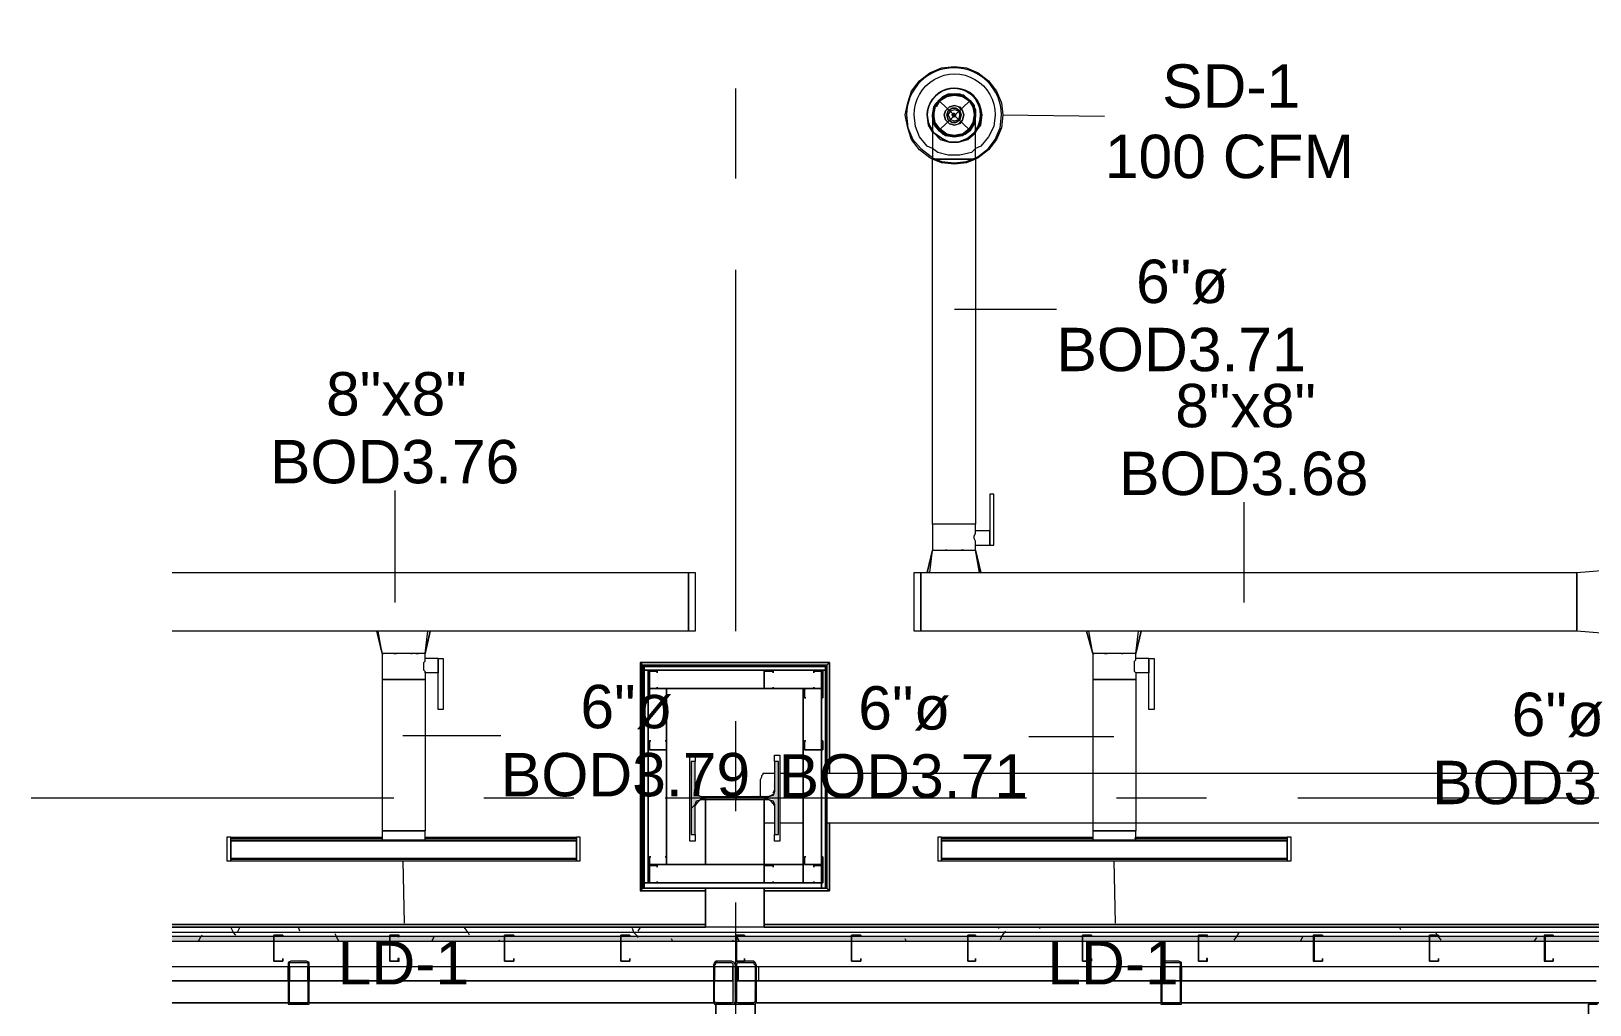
# Model space of a CAD drawing. Header units: metres. Extents: x 98 to 337, y -7 to 53.
# Drawn here: x 105.46 to 110.94, y 11.33 to 14.75 of the extents above; entities that cross this region are included whole.
import ezdxf

# ---------------------------------------------------------------- set-up
doc = ezdxf.new("R2010")
doc.units = ezdxf.units.M
doc.layers.add('HVAC - Ductos', color=5, linetype='Continuous', lineweight=0)
doc.layers.add('PDF_Text', color=7, linetype='Continuous', lineweight=0)
doc.layers.add('PDF_Geometry', color=7, linetype='Continuous', lineweight=0, true_color=0xaaaaaa)
doc.layers.add('PDF_Solid Fills', color=7, linetype='Continuous', lineweight=0, true_color=0xffffff)
doc.styles.add('PDF Helvetica', font='')
doc.styles.get('PDF Helvetica').set_extended_font_data('Helvetica')

msp = doc.modelspace()

# ---------------------------------------------------------------- hatches: boundary and pattern name
at = {"layer": 'PDF_Solid Fills', "lineweight": 0, "transparency": 33554559}
for points in [[(107.7934, 12.0775), (107.7934, 12.1829), (107.7797, 12.1829), (107.7797, 11.9263), (107.7934, 11.9263), (107.7934, 12.0362), (107.798, 12.05), (108.0683, 12.05), (108.0729, 12.0454), (108.0729, 11.9263), (108.0866, 11.9263), (108.0866, 12.1829), (108.0729, 12.1829), (108.0683, 12.0683), (108.05, 12.0637), (107.8164, 12.0591), (107.8164, 12.0637), (107.798, 12.0637), (107.798, 12.0775)], [(107.9354, 11.4772), (107.9308, 11.4818), (107.8622, 11.4818), (107.8576, 11.4727), (107.8576, 11.3398), (107.8622, 11.3444), (107.8667, 11.4772), (107.9263, 11.4772), (107.9263, 11.3352), (107.8667, 11.3398), (107.8622, 11.3398), (107.8622, 11.3306), (107.9308, 11.3352)], [(107.9354, 11.3398), (107.94, 11.4772), (107.9996, 11.4772), (108.0042, 11.4727), (107.9996, 11.3398), (107.94, 11.3352), (108.0042, 11.3306), (108.0042, 11.3352), (108.0087, 11.4767), (108.0087, 11.4772), (108.0042, 11.4818), (107.9354, 11.4818)]]:
    msp.add_hatch(color=256, dxfattribs=at).paths.add_polyline_path(points)
h = msp.add_hatch(color=256, dxfattribs=at)
h.paths.add_polyline_path([(107.9354, 11.5506), (107.9354, 11.5689), (105.9562, 11.5689), (105.9562, 11.5506)])
h.paths.add_polyline_path([(154.6138, 11.5689), (154.6138, 11.5506), (155.4202, 11.5506), (155.4202, 11.5689)])
h.paths.add_polyline_path([(155.4248, 11.5689), (155.4248, 11.5506), (157.4499, 11.5506), (157.4499, 11.5689)])
h.paths.add_polyline_path([(157.4544, 11.5689), (157.4544, 11.5506), (158.9939, 11.5506), (158.9939, 11.5689)])
h.paths.add_polyline_path([(152.5841, 11.5689), (152.5841, 11.5506), (154.6092, 11.5506), (154.6092, 11.5689)])
h.paths.add_polyline_path([(150.5544, 11.5689), (150.5544, 11.5506), (152.5795, 11.5506), (152.5795, 11.5689)])
h.paths.add_polyline_path([(149.7434, 11.5689), (149.7434, 11.5506), (150.5498, 11.5506), (150.5498, 11.5689)])
h.paths.add_polyline_path([(147.7137, 11.5689), (147.7137, 11.5506), (149.7388, 11.5506), (149.7388, 11.5689)])
h.paths.add_polyline_path([(144.8731, 11.5689), (144.8731, 11.5506), (147.7092, 11.5506), (147.7092, 11.5689)])
h.paths.add_polyline_path([(142.8434, 11.5689), (142.8434, 11.5506), (144.8685, 11.5506), (144.8685, 11.5689)])
h.paths.add_polyline_path([(140.0027, 11.5689), (140.0027, 11.5506), (142.8388, 11.5506), (142.8388, 11.5689)])
h.paths.add_polyline_path([(137.973, 11.5689), (137.973, 11.5506), (139.9981, 11.5506), (139.9981, 11.5689)])
h.paths.add_polyline_path([(137.1621, 11.5689), (137.1621, 11.5506), (137.9685, 11.5506), (137.9685, 11.5689)])
h.paths.add_polyline_path([(135.1324, 11.5689), (135.1324, 11.5506), (137.1575, 11.5506), (137.1575, 11.5689)])
h.paths.add_polyline_path([(133.1027, 11.5689), (133.1027, 11.5506), (135.1278, 11.5506), (135.1278, 11.5689)])
h.paths.add_polyline_path([(132.2917, 11.5689), (132.2917, 11.5506), (133.0981, 11.5506), (133.0981, 11.5689)])
h.paths.add_polyline_path([(130.2621, 11.5689), (130.2621, 11.5506), (132.2872, 11.5506), (132.2872, 11.5689)])
h.paths.add_polyline_path([(128.2324, 11.5689), (128.2324, 11.5506), (130.2575, 11.5506), (130.2575, 11.5689)])
h.paths.add_polyline_path([(127.4214, 11.5689), (127.4214, 11.5506), (128.2278, 11.5506), (128.2278, 11.5689)])
h.paths.add_polyline_path([(125.3917, 11.5689), (125.3917, 11.5506), (127.4168, 11.5506), (127.4168, 11.5689)])
h.paths.add_polyline_path([(122.5511, 11.5689), (122.5511, 11.5506), (125.3871, 11.5506), (125.3871, 11.5689)])
h.paths.add_polyline_path([(120.5214, 11.5689), (120.5214, 11.5506), (122.5465, 11.5506), (122.5465, 11.5689)])
h.paths.add_polyline_path([(117.6807, 11.5689), (117.6807, 11.5506), (120.5168, 11.5506), (120.5168, 11.5689)])
h.paths.add_polyline_path([(115.651, 11.5689), (115.651, 11.5506), (117.6761, 11.5506), (117.6761, 11.5689)])
h.paths.add_polyline_path([(114.8401, 11.5689), (114.8401, 11.5506), (115.6464, 11.5506), (115.6464, 11.5689)])
h.paths.add_polyline_path([(112.8104, 11.5689), (112.8104, 11.5506), (114.8355, 11.5506), (114.8355, 11.5689)])
h.paths.add_polyline_path([(110.7807, 11.5689), (110.7807, 11.5506), (112.8058, 11.5506), (112.8058, 11.5689)])
h.paths.add_polyline_path([(109.9698, 11.5689), (109.9698, 11.5506), (110.7761, 11.5506), (110.7761, 11.5689)])
h.paths.add_polyline_path([(107.94, 11.5689), (107.94, 11.5506), (109.9652, 11.5506), (109.9652, 11.5689)])
h = msp.add_hatch(color=256, dxfattribs=at)
h.paths.add_polyline_path([(106.4327, 11.4818), (106.4372, 11.4772), (106.4372, 11.4818)])
h.paths.add_polyline_path([(106.3685, 11.4727), (106.3639, 11.4727), (106.3639, 11.3306), (106.4372, 11.3306), (106.4372, 11.4727), (106.4327, 11.4727), (106.4327, 11.3352), (106.3685, 11.3352)])
h.paths.add_polyline_path([(106.3685, 11.4772), (106.3685, 11.4818), (106.3639, 11.4818)])
h.paths.add_polyline_path([(106.4281, 11.4772), (106.4281, 11.4818), (106.3731, 11.4818)])
h = msp.add_hatch(color=256, dxfattribs=at)
h.paths.add_polyline_path([(109.4978, 11.4818), (109.5024, 11.4772), (109.5024, 11.4818)])
h.paths.add_polyline_path([(109.4337, 11.4727), (109.4291, 11.4727), (109.4291, 11.3306), (109.5024, 11.3306), (109.5024, 11.4727), (109.4978, 11.4727), (109.4978, 11.3352), (109.4337, 11.3352)])
h.paths.add_polyline_path([(109.4337, 11.4772), (109.4337, 11.4818), (109.4291, 11.4818)])
h.paths.add_polyline_path([(109.4932, 11.4772), (109.4932, 11.4818), (109.4382, 11.4818)])

# ---------------------------------------------------------------- linework, layer by layer
at = {"layer": 'HVAC - Ductos', "lineweight": 0}
for points in [[(108.6273, 13.0167), (108.6273, 14.2996), (108.6181, 14.3042), (108.5815, 14.3316), (108.554, 14.3683), (108.5403, 14.4095), (108.5311, 14.4553), (108.5403, 14.4966), (108.554, 14.5378), (108.5815, 14.5745), (108.6181, 14.602), (108.6593, 14.6203), (108.7052, 14.6249), (108.7464, 14.6203), (108.7877, 14.602), (108.8243, 14.5745), (108.8518, 14.5378), (108.8702, 14.4966), (108.8747, 14.4553), (108.8702, 14.4095), (108.8518, 14.3683), (108.8243, 14.3316), (108.7877, 14.3042), (108.7785, 14.2996), (108.7785, 13.0167), (108.7693, 13.0167), (108.7555, 13.0167), (108.7418, 13.0167), (108.7235, 13.0167), (108.7052, 13.0167), (108.6823, 13.0167), (108.6639, 13.0167), (108.6502, 13.0167), (108.6365, 13.0167), (108.6319, 13.0167)], [(108.6777, 12.9251), (108.6731, 12.9251)], [(108.7373, 12.9251), (108.7327, 12.9251), (108.7281, 12.9251), (108.7327, 12.9251)], [(110.8907, 12.8472), (111.1793, 12.8701), (111.1793, 12.6181), (110.8907, 12.6411)], [(107.7934, 12.8472), (107.7934, 12.6411), (107.7705, 12.6411), (107.7705, 12.8472)], [(108.5631, 12.6411), (108.5631, 12.8472), (108.5861, 12.8472), (108.5861, 12.6411)], [(110.8907, 12.6411), (108.5861, 12.6411), (108.5861, 12.8472), (110.8907, 12.8472)], [(106.735, 12.5631), (106.7396, 12.5631), (106.7442, 12.5631), (106.7396, 12.5631)], [(106.7946, 12.5631), (106.7992, 12.5631)], [(106.8129, 12.5631), (106.8221, 12.5631)], [(106.9091, 12.3662), (106.8909, 12.3662), (106.8909, 12.5448), (106.9091, 12.5448)], [(109.2321, 12.5631), (109.2367, 12.5631), (109.2413, 12.5631), (109.2367, 12.5631)], [(109.2916, 12.5631), (109.2962, 12.5631)], [(109.4062, 12.3662), (109.3878, 12.3662), (109.3878, 12.5448), (109.4062, 12.5448)], [(106.1486, 11.8346), (106.1624, 11.8346), (106.1624, 11.9171), (106.1486, 11.9171)], [(107.3764, 11.8438), (107.3764, 11.9034), (106.1624, 11.9034), (106.1624, 11.908), (107.3764, 11.908), (107.3764, 11.9034), (106.1624, 11.9034), (106.1624, 11.8438)], [(107.3902, 11.8346), (107.3902, 11.9171), (107.3764, 11.9171), (107.3764, 11.8346)], [(108.6456, 11.8346), (108.6593, 11.8346), (108.6593, 11.9171), (108.6456, 11.9171)], [(109.8735, 11.8438), (109.8735, 11.9034), (108.6593, 11.9034), (108.6593, 11.908), (109.8735, 11.908), (109.8735, 11.9034), (108.6593, 11.9034), (108.6593, 11.8438)], [(109.8873, 11.8346), (109.8873, 11.9171), (109.8735, 11.9171), (109.8735, 11.8346)]]:
    msp.add_lwpolyline(points, close=True, dxfattribs=at)
for points in [[(108.6181, 12.8472), (108.6273, 12.9251), (108.6319, 12.9251), (108.6365, 12.9251), (108.6502, 12.9251), (108.6639, 12.9251), (108.6823, 12.9251), (108.7052, 12.9251), (108.7235, 12.9251), (108.7418, 12.9251), (108.7555, 12.9251), (108.7693, 12.9251), (108.7739, 12.9251), (108.7785, 12.9251), (108.7785, 12.9434), (108.8289, 12.9434), (108.8426, 12.9434), (108.8426, 13.1221), (108.8289, 13.1221), (108.8289, 12.9434), (108.8289, 12.948), (108.8289, 12.9526), (108.8289, 12.9571), (108.8289, 12.9617), (108.8289, 12.9709), (108.8289, 12.9755), (108.8289, 12.9846), (108.8289, 12.9892), (108.8289, 12.9938), (108.7785, 12.9938), (108.7785, 13.0167), (108.7693, 13.0167), (108.7555, 13.0167), (108.7418, 13.0167), (108.7235, 13.0167), (108.7052, 13.0167), (108.6823, 13.0167), (108.6639, 13.0167), (108.6502, 13.0167), (108.6365, 13.0167), (108.6319, 13.0167), (108.6273, 13.0167), (108.6273, 12.9251)], [(108.7785, 12.9434), (108.7785, 12.948), (108.7785, 12.9526), (108.7785, 12.9571), (108.7739, 12.9663), (108.7739, 12.9755), (108.7785, 12.9846), (108.7785, 12.9892), (108.7785, 12.9938)], [(108.6089, 12.8472), (108.6273, 12.9251), (108.6089, 12.8472)], [(108.6502, 12.9251), (108.6548, 12.9251)], [(108.7006, 12.9251), (108.7052, 12.9251)], [(108.751, 12.9251), (108.7601, 12.9251)], [(108.7693, 12.9251), (108.7739, 12.9251)], [(108.7785, 12.8472), (108.7877, 12.8472), (108.7922, 12.8472), (108.7968, 12.8472), (108.7785, 12.9251), (108.7968, 12.8472)], [(108.7922, 12.8472), (108.7785, 12.9251)], [(105.9562, 12.8472), (107.7705, 12.8472), (107.7705, 12.6411), (105.9562, 12.6411)], [(108.6135, 12.8472), (108.6089, 12.8472), (108.6135, 12.8472), (108.6181, 12.8472), (108.6273, 12.8472)], [(108.6319, 12.8472), (108.6502, 12.8472), (108.6548, 12.8472), (108.6593, 12.8472), (108.6685, 12.8472), (108.6823, 12.8472), (108.6869, 12.8472), (108.6915, 12.8472), (108.7144, 12.8472), (108.7189, 12.8472), (108.7235, 12.8472), (108.7373, 12.8472), (108.751, 12.8472), (108.7601, 12.8472), (108.7739, 12.8472)], [(106.6938, 12.6411), (106.6846, 12.6411), (106.68, 12.6411), (106.6755, 12.6411)], [(106.6755, 12.6411), (106.6938, 12.5631), (106.6755, 12.6411)], [(106.6938, 12.5631), (106.6984, 12.5631), (106.6938, 12.5631), (106.68, 12.6411)], [(106.8633, 12.6411), (106.845, 12.5631), (106.8404, 12.5631), (106.8358, 12.5631), (106.8221, 12.5631), (106.8084, 12.5631), (106.7901, 12.5631), (106.7671, 12.5631), (106.7488, 12.5631), (106.7304, 12.5631), (106.7167, 12.5631), (106.703, 12.5631), (106.6984, 12.5631), (106.6938, 12.5631), (106.6938, 12.4715), (106.703, 12.4715), (106.7167, 12.4715), (106.7304, 12.4715), (106.7488, 12.4715), (106.7671, 12.4715), (106.7901, 12.4715), (106.8084, 12.4715), (106.8221, 12.4715), (106.8358, 12.4715), (106.8404, 12.4715), (106.845, 12.4715), (106.845, 11.94), (106.8404, 11.94), (106.8312, 11.94), (106.8221, 11.94), (106.8038, 11.94), (106.7901, 11.94), (106.7671, 11.94), (106.7488, 11.94), (106.7304, 11.94), (106.7167, 11.94), (106.703, 11.94), (106.6984, 11.94), (106.6938, 11.94), (106.6938, 11.908), (106.6984, 11.908), (106.703, 11.908), (106.7167, 11.908), (106.7304, 11.908), (106.7488, 11.908), (106.7671, 11.908), (106.7901, 11.908), (106.8038, 11.908), (106.8221, 11.908), (106.8312, 11.908), (106.8404, 11.908), (106.845, 11.908), (106.845, 11.94), (106.8404, 11.94)], [(106.7167, 12.6411), (106.6984, 12.6411)], [(106.8404, 12.6411), (106.8221, 12.6411), (106.8175, 12.6411), (106.8129, 12.6411), (106.8038, 12.6411), (106.7901, 12.6411), (106.7855, 12.6411), (106.7809, 12.6411), (106.758, 12.6411), (106.7534, 12.6411), (106.7488, 12.6411), (106.735, 12.6411), (106.7259, 12.6411), (106.7213, 12.6411)], [(106.8909, 12.5448), (106.845, 12.5448), (106.845, 12.5631), (106.8542, 12.6411)], [(106.845, 12.5631), (106.8633, 12.6411), (106.8588, 12.6411), (106.8542, 12.6411), (106.845, 12.6411)], [(109.1909, 12.5631), (109.1955, 12.5631), (109.1909, 12.5631), (109.1771, 12.6411), (109.1725, 12.6411), (109.1679, 12.6411), (109.1725, 12.6411)], [(109.1679, 12.6411), (109.1909, 12.5631), (109.1679, 12.6411)], [(109.1909, 12.6411), (109.1817, 12.6411)], [(109.3558, 12.6411), (109.3604, 12.6411), (109.342, 12.5631), (109.3375, 12.5631), (109.3329, 12.5631), (109.3191, 12.5631), (109.3053, 12.5631), (109.2871, 12.5631), (109.2642, 12.5631), (109.2458, 12.5631), (109.2275, 12.5631), (109.2091, 12.5631), (109.2, 12.5631), (109.1955, 12.5631), (109.1909, 12.5631), (109.1909, 12.4715), (109.2, 12.4715), (109.2091, 12.4715), (109.2275, 12.4715), (109.2458, 12.4715), (109.2642, 12.4715), (109.2871, 12.4715), (109.3053, 12.4715), (109.3191, 12.4715), (109.3329, 12.4715), (109.3375, 12.4715), (109.342, 12.4715), (109.342, 11.94), (109.3375, 11.94), (109.3283, 11.94), (109.3191, 11.94), (109.3008, 11.94), (109.2825, 11.94), (109.2642, 11.94), (109.2458, 11.94), (109.2275, 11.94), (109.2137, 11.94), (109.2, 11.94), (109.1955, 11.94), (109.1909, 11.94), (109.1909, 11.908), (109.1955, 11.908), (109.2, 11.908), (109.2137, 11.908), (109.2275, 11.908), (109.2458, 11.908), (109.2642, 11.908), (109.2825, 11.908), (109.3008, 11.908), (109.3191, 11.908), (109.3283, 11.908), (109.3375, 11.908), (109.342, 11.908), (109.342, 11.94), (109.3375, 11.94)], [(109.2137, 12.6411), (109.2091, 12.6411), (109.1955, 12.6411)], [(109.2779, 12.6411), (109.255, 12.6411), (109.2504, 12.6411), (109.2458, 12.6411), (109.2321, 12.6411), (109.2229, 12.6411), (109.2183, 12.6411)], [(109.3375, 12.6411), (109.3191, 12.6411), (109.3145, 12.6411), (109.3099, 12.6411), (109.3008, 12.6411), (109.2871, 12.6411), (109.2825, 12.6411)], [(109.3878, 12.5448), (109.342, 12.5448), (109.342, 12.5631), (109.3512, 12.6411)], [(109.342, 12.5631), (109.3604, 12.6411), (109.3558, 12.6411), (109.3512, 12.6411), (109.342, 12.6411)], [(106.8909, 12.5402), (106.8909, 12.5356), (106.8909, 12.531), (106.8909, 12.5264), (106.8909, 12.5173), (106.8909, 12.5127), (106.8909, 12.5036), (106.8909, 12.499), (106.8909, 12.4944), (106.845, 12.4944), (106.845, 12.4715), (106.8404, 12.4715), (106.8358, 12.4715), (106.8221, 12.4715), (106.8084, 12.4715), (106.7901, 12.4715), (106.7671, 12.4715), (106.7488, 12.4715), (106.7304, 12.4715), (106.7167, 12.4715), (106.703, 12.4715), (106.6938, 12.4715), (106.6938, 11.94), (106.703, 11.94), (106.7167, 11.94), (106.7304, 11.94), (106.7488, 11.94), (106.7671, 11.94), (106.7901, 11.94), (106.8084, 11.94), (106.8221, 11.94), (106.8358, 11.94), (106.8404, 11.94), (106.845, 11.94)], [(106.845, 12.4944), (106.845, 12.499), (106.8404, 12.5036), (106.8404, 12.5127), (106.8404, 12.5219), (106.8404, 12.531), (106.845, 12.5356), (106.845, 12.5402), (106.845, 12.5448)], [(109.3878, 12.5402), (109.3878, 12.5356), (109.3878, 12.531), (109.3878, 12.5264), (109.3878, 12.5173), (109.3878, 12.5127), (109.3878, 12.5036), (109.3878, 12.499), (109.3878, 12.4944), (109.342, 12.4944), (109.342, 12.4715), (109.3375, 12.4715), (109.3329, 12.4715), (109.3191, 12.4715), (109.3053, 12.4715), (109.2871, 12.4715), (109.2642, 12.4715), (109.2458, 12.4715), (109.2275, 12.4715), (109.2091, 12.4715), (109.2, 12.4715), (109.1909, 12.4715), (109.1909, 11.94), (109.2, 11.94), (109.2091, 11.94), (109.2275, 11.94), (109.2458, 11.94), (109.2642, 11.94), (109.2871, 11.94), (109.3053, 11.94), (109.3191, 11.94), (109.3329, 11.94), (109.3375, 11.94), (109.342, 11.94)], [(109.342, 12.4944), (109.3375, 12.499), (109.3375, 12.5036), (109.3375, 12.5127), (109.3375, 12.5219), (109.3375, 12.531), (109.3375, 12.5356), (109.342, 12.5402), (109.342, 12.5448)], [(106.7671, 12.2745), (107.1107, 12.2745)], [(106.1624, 11.885), (106.1624, 11.8942), (106.1624, 11.9125), (106.1624, 11.9171), (106.6938, 11.9171)], [(106.6938, 11.9125), (106.1624, 11.9125)], [(106.1624, 11.8896), (106.1624, 11.8942), (106.1624, 11.8988)], [(106.845, 11.9171), (107.3764, 11.9171), (107.3764, 11.9125), (107.3764, 11.8942), (107.3764, 11.885)], [(107.3764, 11.9125), (106.845, 11.9125)], [(107.3764, 11.8988), (107.3764, 11.8942), (107.3764, 11.8896)], [(108.6593, 11.885), (108.6593, 11.8942), (108.6593, 11.9125), (108.6593, 11.9171), (109.1909, 11.9171)], [(109.1909, 11.9125), (108.6593, 11.9125)], [(108.6593, 11.8896), (108.6593, 11.8942), (108.6593, 11.8988)], [(109.8735, 11.9125), (109.3375, 11.9125)], [(109.342, 11.9171), (109.8735, 11.9171), (109.8735, 11.9125), (109.8735, 11.8942), (109.8735, 11.885)], [(109.8735, 11.8988), (109.8735, 11.8942), (109.8735, 11.8896)], [(107.3764, 11.8621), (107.3764, 11.8575), (107.3764, 11.853), (107.3764, 11.8346), (107.3764, 11.8392), (106.1624, 11.8392), (106.1624, 11.8346), (106.1624, 11.853), (106.1624, 11.8575), (106.1624, 11.8621)], [(106.1624, 11.8484), (106.1624, 11.853), (106.1624, 11.8575)], [(106.1624, 11.8346), (107.3764, 11.8346)], [(107.3764, 11.8575), (107.3764, 11.853), (107.3764, 11.8484)], [(109.8735, 11.8621), (109.8735, 11.8575), (109.8735, 11.853), (109.8735, 11.8346), (109.8735, 11.8392), (108.6593, 11.8392), (108.6593, 11.8346), (108.6593, 11.853), (108.6593, 11.8575), (108.6593, 11.8621)], [(108.6593, 11.8484), (108.6593, 11.853), (108.6593, 11.8575)], [(108.6593, 11.8346), (109.8735, 11.8346)], [(109.8735, 11.8575), (109.8735, 11.853), (109.8735, 11.8484)]]:
    msp.add_lwpolyline(points, dxfattribs=at)
at = {"layer": 'PDF_Geometry', "lineweight": 0}
for points in [[(145.6291, 35.5724), (158.9481, 35.5724), (158.9481, 25.4148), (157.3124, 25.4148), (157.3124, 25.401), (158.9481, 25.401), (158.9481, 23.912), (157.9447, 23.912), (157.9447, 23.8937), (158.9481, 23.8937), (158.9481, 11.6009), (105.9562, 11.6009)], [(158.9618, 23.8937), (158.9618, 11.6009), (158.9618, 11.5826), (105.9562, 11.5826)], [(107.9354, 14.547), (107.9354, 14.2308)], [(107.9354, 13.9101), (107.9354, 12.6411)], [(107.6102, 12.5219), (107.6102, 11.7384)], [(107.6102, 12.5219), (107.6102, 11.7384)], [(108.2562, 12.5219), (107.6102, 12.5219)], [(108.2562, 12.5219), (107.6102, 12.5219)], [(107.6148, 12.5173), (107.6148, 11.7384), (107.6148, 12.5173)], [(108.2516, 12.5173), (107.6148, 12.5173), (108.2516, 12.5173)], [(108.2516, 11.7384), (108.2516, 12.5173), (108.2516, 11.7384)], [(108.2562, 11.7384), (108.2562, 12.5219)], [(108.2562, 11.7384), (108.2562, 12.5219)], [(107.9354, 12.3249), (107.9354, 12.0087)], [(107.7934, 11.9262), (107.7934, 11.9034), (107.7751, 11.9034), (107.7751, 12.2057), (107.7934, 12.2057), (107.7934, 12.1829)], [(108.0729, 12.1829), (108.0729, 12.2057), (108.0913, 12.2057), (108.0913, 11.9034), (108.0729, 11.9034), (108.0729, 11.9262)], [(108.0729, 12.1416), (108.0409, 12.1416), (108.0363, 12.1416), (108.0317, 12.1416), (108.0317, 12.137), (108.0271, 12.1324), (108.0271, 12.1279), (108.0225, 12.1187), (108.0225, 12.0591)], [(108.1737, 12.1416), (108.0913, 12.1416)], [(111.9673, 12.1416), (108.2562, 12.1416)], [(105.9378, 12.0546), (105.4613, 12.0546)], [(106.735, 12.0546), (105.9378, 12.0546)], [(107.3673, 12.0546), (107.0512, 12.0546)], [(108.9572, 12.0546), (107.688, 12.0546)], [(107.7934, 12.0821), (107.798, 12.0729)], [(107.83, 12.05), (107.83, 11.8209), (107.83, 12.05), (107.8164, 12.05), (107.8072, 12.0454), (107.798, 12.0362), (107.7934, 12.027)], [(107.798, 12.0683), (107.8072, 12.0637), (107.8164, 12.0591), (108.05, 12.0591), (108.0591, 12.0637), (108.0683, 12.0683)], [(107.8118, 12.05), (107.8209, 12.0591)], [(107.9354, 12.05), (107.9446, 12.0591)], [(108.0729, 12.027), (108.0683, 12.0362), (108.0591, 12.0454), (108.05, 12.05), (108.0363, 12.05)], [(108.0363, 11.8209), (108.0363, 12.05), (108.0363, 11.8209)], [(108.0683, 12.0729), (108.0729, 12.0821)], [(109.5894, 12.0546), (109.2733, 12.0546)], [(111.1793, 12.0546), (109.9102, 12.0546)], [(107.7797, 12.0179), (107.7934, 12.0316)], [(108.0363, 11.9675), (108.0409, 11.9675), (108.0729, 11.9675)], [(108.0913, 11.9675), (108.1737, 11.9675)], [(108.2562, 11.9675), (111.9673, 11.9675)], [(107.6148, 11.7384), (108.2516, 11.7384), (107.6148, 11.7384)], [(108.0363, 11.7384), (108.2562, 11.7384)], [(108.0363, 11.7384), (108.2562, 11.7384)], [(107.9354, 11.688), (107.9354, 10.9962)], [(105.9562, 11.6009), (107.83, 11.6009)], [(107.83, 11.6009), (105.9562, 11.6009)], [(105.9562, 11.6009), (107.83, 11.6009)], [(105.9562, 11.6009), (107.83, 11.6009)], [(105.9562, 11.6009), (107.83, 11.6009)], [(107.83, 11.6009), (105.9562, 11.6009)], [(105.9562, 11.6009), (107.83, 11.6009)], [(107.83, 11.6009), (105.9562, 11.6009)], [(107.9354, 11.5689), (107.5323, 11.5689), (107.1245, 11.5689), (106.7213, 11.5689), (106.3135, 11.5689), (105.9562, 11.5689)], [(109.9652, 11.5689), (109.562, 11.5689), (109.1542, 11.5689), (108.751, 11.5689), (108.3432, 11.5689), (107.94, 11.5689)], [(108.0363, 11.6009), (117.0301, 11.6009)], [(117.0301, 11.6009), (108.0363, 11.6009)], [(108.0363, 11.6009), (117.0301, 11.6009)], [(108.0363, 11.6009), (117.0301, 11.6009)], [(108.0363, 11.6009), (117.0301, 11.6009)], [(117.0301, 11.6009), (108.0363, 11.6009)], [(108.0363, 11.6009), (117.0301, 11.6009)], [(117.0301, 11.6009), (108.0363, 11.6009)], [(110.7761, 11.5689), (110.3729, 11.5689), (109.9698, 11.5689)], [(112.8058, 11.5689), (112.4026, 11.5689), (111.9949, 11.5689), (111.5916, 11.5689), (111.1839, 11.5689), (110.7807, 11.5689)], [(107.9354, 11.5506), (107.5323, 11.5506), (107.1245, 11.5506), (106.7213, 11.5506), (106.3135, 11.5506), (105.9562, 11.5506)], [(109.9652, 11.5506), (109.562, 11.5506), (109.1542, 11.5506), (108.751, 11.5506), (108.3432, 11.5506), (107.94, 11.5506)], [(112.8058, 11.5506), (112.4026, 11.5506), (111.9949, 11.5506), (111.5916, 11.5506), (111.1839, 11.5506), (110.7807, 11.5506), (110.3729, 11.5506), (109.9698, 11.5506)], [(105.9562, 11.4635), (159.0855, 11.4635), (159.0855, 11.4818)], [(106.3639, 11.4131), (106.3639, 11.4635)], [(106.3685, 11.4635), (106.3685, 11.4131)], [(106.4327, 11.4131), (106.4327, 11.4635)], [(106.4373, 11.4635), (106.4373, 11.4131)], [(107.8576, 11.4681), (107.8622, 11.4727)], [(107.8576, 11.4635), (107.8576, 11.4131)], [(107.8622, 11.4635), (107.8622, 11.4131)], [(107.8667, 11.4772), (107.8713, 11.4818)], [(107.9263, 11.4131), (107.9263, 11.4635)], [(107.9446, 11.4818), (107.9354, 11.4772), (107.9354, 11.4681), (107.9354, 11.3398), (107.9354, 11.3306), (107.9446, 11.3306), (107.9996, 11.3306), (108.0042, 11.3306), (108.0088, 11.3398), (108.0088, 11.4681), (108.0042, 11.4772), (107.9996, 11.4818), (107.9675, 11.4818)], [(107.94, 11.4635), (107.94, 11.4131)], [(107.9446, 11.4635), (107.9446, 11.4131)], [(108.0088, 11.4131), (108.0088, 11.4635)], [(108.0179, 11.4131), (108.0179, 11.4635)], [(109.4291, 11.4131), (109.4291, 11.4635)], [(109.4337, 11.4635), (109.4337, 11.4131)], [(109.4978, 11.4131), (109.4978, 11.4635)], [(109.5024, 11.4635), (109.5024, 11.4131)], [(107.8667, 11.2574), (107.8667, 11.3306), (107.8667, 11.2574)], [(107.9263, 11.3306), (107.94, 11.3306), (107.9263, 11.3306)], [(107.9263, 11.3306), (107.94, 11.3306), (107.9263, 11.3306)], [(110.9731, 11.1932), (110.9319, 11.1932), (110.9319, 11.1978), (110.9319, 11.2482), (110.9319, 11.2528), (110.9319, 11.2574), (110.9319, 11.3306), (110.9639, 11.3306), (110.9319, 11.3306), (110.9319, 11.2574), (110.9319, 11.2528), (110.9319, 11.2482), (110.9319, 11.1978), (110.9319, 11.1932), (110.9731, 11.1932)]]:
    msp.add_lwpolyline(points, dxfattribs=at)
at = {"layer": 'PDF_Geometry', "color": 7, "lineweight": 0}
for points in [[(108.7785, 14.3042), (108.7877, 14.3087), (108.8243, 14.3362), (108.8472, 14.3683), (108.8656, 14.4095), (108.8702, 14.4553, 0.98639), (108.5357, 14.4553), (108.5403, 14.4095), (108.5586, 14.3683), (108.5861, 14.3362), (108.6227, 14.3087), (108.6273, 14.3042)], [(108.6273, 14.3362), (108.6089, 14.3454), (108.5815, 14.3775), (108.5677, 14.4141), (108.5631, 14.4553, -1.008591), (108.8472, 14.4553), (108.8426, 14.4141), (108.8243, 14.3775), (108.7968, 14.3454), (108.7785, 14.3362)]]:
    msp.add_lwpolyline(points, format="xyb", dxfattribs=at)
msp.add_lwpolyline([(108.7785, 14.3958), (108.7968, 14.4187), (108.8014, 14.4553, 0.970974), (108.6089, 14.4553), (108.6135, 14.4233), (108.6273, 14.4004, -1.369204), (108.7968, 14.4553), (108.7922, 14.4233), (108.7785, 14.4004, 1.369204), (108.6089, 14.4553, -1.384356)], format="xyb", close=True, dxfattribs=at)
for points in [[(108.6411, 14.4829), (108.6548, 14.5057), (108.6777, 14.5195), (108.7052, 14.5241), (108.7327, 14.5195), (108.7555, 14.5057), (108.7693, 14.4829), (108.7739, 14.4553), (108.7693, 14.4279), (108.7555, 14.4049), (108.7327, 14.3867), (108.7052, 14.3821), (108.6777, 14.3867), (108.6548, 14.4049), (108.6365, 14.4279), (108.6319, 14.4553), (108.6365, 14.4829), (108.6319, 14.4783), (108.6273, 14.4553), (108.6319, 14.4829), (108.6502, 14.5057), (108.6731, 14.5241), (108.6777, 14.5241), (108.7052, 14.5287), (108.7281, 14.5241)], [(108.6319, 14.4279), (108.6319, 14.4233), (108.6365, 14.4233), (108.6502, 14.4004), (108.6365, 14.4141), (108.6319, 14.4325), (108.6273, 14.4462), (108.6273, 14.4553), (108.6319, 14.4737), (108.6365, 14.492), (108.6502, 14.5057), (108.6639, 14.5195), (108.6823, 14.5287), (108.7052, 14.5287), (108.6869, 14.5241), (108.6685, 14.5195), (108.6502, 14.5057), (108.6411, 14.492), (108.6319, 14.4737), (108.6319, 14.4553), (108.6319, 14.4325), (108.6411, 14.4187), (108.6502, 14.4004), (108.6685, 14.3912), (108.6869, 14.3821), (108.7052, 14.3821), (108.7235, 14.3821), (108.7418, 14.3912), (108.7555, 14.4004), (108.7693, 14.4187), (108.7739, 14.4325), (108.7785, 14.4553), (108.7739, 14.4737), (108.7693, 14.492), (108.7555, 14.5057), (108.7373, 14.5241), (108.7327, 14.5241), (108.7052, 14.5287), (108.7235, 14.5241), (108.7418, 14.5195), (108.7555, 14.5057)], [(108.6365, 14.4874), (108.6502, 14.5057), (108.6731, 14.5241), (108.7052, 14.5287), (108.7235, 14.5287), (108.7418, 14.5195), (108.7555, 14.5057), (108.7693, 14.492), (108.7785, 14.4737), (108.7785, 14.4553)], [(108.6365, 14.4829), (108.6365, 14.492), (108.6502, 14.5057), (108.6639, 14.5195), (108.6731, 14.5241), (108.6777, 14.5241), (108.6823, 14.5287), (108.7052, 14.5287), (108.7235, 14.5287), (108.7327, 14.5241), (108.7373, 14.5241), (108.7418, 14.5195), (108.7601, 14.5057), (108.7693, 14.492), (108.7739, 14.4829)], [(108.6365, 14.4829), (108.6502, 14.5057), (108.6731, 14.5195)], [(108.6731, 14.5241), (108.6777, 14.5241)], [(108.7739, 14.4829), (108.7555, 14.5057), (108.7327, 14.5241), (108.7281, 14.5241), (108.7052, 14.5287), (108.6777, 14.5241)], [(108.7327, 14.5241), (108.7373, 14.5241)], [(108.7327, 14.5195), (108.7555, 14.5057), (108.7693, 14.4829)], [(108.6273, 14.4462), (108.6273, 14.4553), (108.6319, 14.4737), (108.6319, 14.4783), (108.6319, 14.4829), (108.6365, 14.4874), (108.6319, 14.4829), (108.6319, 14.4783)], [(108.6365, 14.4279), (108.6319, 14.4553), (108.6365, 14.4783)], [(108.6777, 14.3821), (108.6731, 14.3821), (108.6731, 14.3867), (108.6502, 14.4004), (108.6639, 14.3867), (108.6823, 14.3821), (108.7052, 14.3775), (108.7235, 14.3821), (108.7418, 14.3867), (108.7601, 14.4004), (108.7693, 14.4141), (108.7785, 14.4325), (108.7785, 14.4462), (108.7785, 14.4553), (108.7739, 14.4279), (108.7739, 14.4233), (108.7785, 14.4553), (108.7739, 14.4829), (108.7739, 14.4783), (108.7785, 14.4553), (108.7739, 14.4783)], [(108.7601, 14.5057), (108.7739, 14.4874)], [(108.7739, 14.4783), (108.7739, 14.4829), (108.7739, 14.4874), (108.7739, 14.4829), (108.7739, 14.4783), (108.7785, 14.4737), (108.7785, 14.4553), (108.7785, 14.4462)], [(108.8747, 14.4553), (109.2321, 14.4508)], [(108.6273, 14.4508), (108.6273, 14.4462), (108.6273, 14.4279), (108.6273, 14.4004), (108.6273, 14.3637), (108.6273, 14.3179), (108.6273, 14.2996), (108.6319, 14.2996), (108.6365, 14.2996), (108.6502, 14.2996), (108.6639, 14.2996), (108.6823, 14.2996), (108.7052, 14.2996), (108.7235, 14.2996), (108.7418, 14.2996), (108.7555, 14.2996), (108.7693, 14.2996), (108.7785, 14.2996), (108.7785, 14.3454), (108.7785, 14.3867), (108.7785, 14.4187), (108.7785, 14.4416), (108.7785, 14.4508)], [(108.7693, 14.4233), (108.7555, 14.4004), (108.7327, 14.3867)], [(108.7785, 14.4508), (108.7739, 14.4233)], [(108.7281, 14.3867), (108.7052, 14.3821), (108.6777, 14.3867)], [(108.7373, 14.3867), (108.7327, 14.3821), (108.7281, 14.3821)], [(108.7785, 14.3362), (108.7647, 14.3225), (108.7235, 14.3133), (108.6823, 14.3133), (108.6456, 14.3225), (108.6273, 14.3362)], [(108.6273, 14.3042), (108.6593, 14.2905), (108.7052, 14.2859), (108.7464, 14.2905), (108.7785, 14.3042)], [(108.7785, 14.2996), (108.7464, 14.2859), (108.7052, 14.2813), (108.6593, 14.2859), (108.6273, 14.2996)], [(108.7785, 14.2996), (108.7693, 14.2996), (108.7555, 14.2996), (108.7418, 14.2996), (108.7235, 14.2996), (108.7052, 14.2996), (108.6823, 14.2996), (108.6639, 14.2996), (108.6502, 14.2996), (108.6365, 14.2996), (108.6319, 14.2996), (108.6273, 14.2996)], [(108.7052, 13.7727), (109.0626, 13.7727)], [(106.7396, 12.7418), (106.7396, 13.1358)], [(109.7223, 12.7418), (109.7223, 13.0946)], [(109.2642, 12.2699), (108.9664, 12.2699)], [(106.7671, 11.8346), (106.7717, 11.6147)], [(109.2642, 11.8346), (109.2687, 11.6147)]]:
    msp.add_lwpolyline(points, dxfattribs=at)
at = {"layer": 'PDF_Geometry', "color": 8, "lineweight": 0, "true_color": 0x808080}
msp.add_lwpolyline([(108.7647, 14.4966), (108.7281, 14.5241), (108.6823, 14.5241), (108.6411, 14.4966), (108.6273, 14.4553), (108.6411, 14.4095), (108.6823, 14.3821), (108.7281, 14.3821), (108.7647, 14.4095), (108.7785, 14.4553)], close=True, dxfattribs=at)
at = {"layer": 'PDF_Geometry', "color": 7, "lineweight": 0}
for points in [[(108.6089, 14.4553), (108.6135, 14.4187), (108.6273, 14.3958), (108.6135, 14.4187)], [(108.6273, 14.4508), (108.6319, 14.4233), (108.6273, 14.4553)], [(108.6731, 14.4691), (108.6685, 14.4553), (108.6731, 14.4691), (108.6869, 14.4829), (108.7052, 14.4874), (108.7235, 14.4829), (108.7327, 14.4691), (108.7373, 14.4553), (108.7327, 14.4691), (108.7189, 14.4829), (108.7052, 14.4874), (108.6869, 14.4829)], [(108.7327, 14.4371), (108.7373, 14.4553), (108.7327, 14.4371), (108.7235, 14.4233), (108.7052, 14.4187), (108.6869, 14.4233), (108.6731, 14.4371), (108.6685, 14.4553), (108.6731, 14.4371), (108.6869, 14.4233), (108.7052, 14.4187), (108.7189, 14.4233)], [(108.6823, 14.4691), (108.6777, 14.4553), (108.6823, 14.4691), (108.696, 14.4783), (108.7098, 14.4783), (108.7235, 14.4691), (108.7281, 14.4553), (108.7235, 14.4691), (108.7098, 14.4783), (108.696, 14.4783)], [(108.7235, 14.4371), (108.7281, 14.4553), (108.7235, 14.4371), (108.7098, 14.4279), (108.696, 14.4279), (108.6823, 14.4371), (108.6777, 14.4553), (108.6823, 14.4371), (108.696, 14.4279), (108.7098, 14.4279)], [(108.7189, 14.4371), (108.7052, 14.4325), (108.6915, 14.4371), (108.6823, 14.4553), (108.6915, 14.4691), (108.7052, 14.4737), (108.7189, 14.4691), (108.7235, 14.4553)], [(108.7052, 14.4508), (108.7098, 14.4553), (108.7052, 14.4462), (108.7006, 14.4462), (108.696, 14.4553), (108.7006, 14.4599), (108.7052, 14.4599), (108.7098, 14.4553), (108.7052, 14.4599), (108.7006, 14.4599), (108.7006, 14.4553), (108.7006, 14.4508)], [(108.751, 14.3683), (108.7189, 14.3591), (108.6869, 14.3591), (108.6548, 14.3683), (108.6319, 14.3912), (108.6273, 14.3958), (108.6319, 14.3912), (108.6273, 14.4004), (108.6319, 14.3912), (108.6593, 14.3729), (108.6869, 14.3591), (108.7189, 14.3591), (108.751, 14.3729), (108.7739, 14.3912), (108.7785, 14.4004), (108.7739, 14.3912), (108.751, 14.3729), (108.7189, 14.3591), (108.6869, 14.3591), (108.6593, 14.3729), (108.6319, 14.3912), (108.6548, 14.3683), (108.6869, 14.3591), (108.7189, 14.3591), (108.751, 14.3683), (108.7785, 14.3912), (108.7785, 14.3958), (108.7785, 14.3912)], [(108.7601, 14.4004), (108.7327, 14.3821), (108.7052, 14.3775), (108.6731, 14.3821), (108.6502, 14.4004), (108.6319, 14.4233), (108.6502, 14.4004), (108.6731, 14.3821), (108.7052, 14.3775), (108.7327, 14.3821), (108.7555, 14.4004), (108.7739, 14.4233)]]:
    msp.add_lwpolyline(points, close=True, dxfattribs=at)
at = {"layer": 'PDF_Geometry', "color": 8, "lineweight": 0, "true_color": 0x808080}
for points in [[(108.6502, 14.5057), (108.7601, 14.4004)], [(108.7601, 14.5057), (108.6502, 14.4004)]]:
    msp.add_lwpolyline(points, dxfattribs=at)
at = {"layer": 'PDF_Geometry', "lineweight": 0}
for points in [[(108.2516, 12.5173), (107.6148, 12.5173), (108.2516, 12.5173), (108.2562, 12.5173), (108.2562, 12.5219), (108.2608, 12.5264), (108.2654, 12.531), (107.601, 12.531), (107.6056, 12.531), (107.6056, 12.5264), (107.6102, 12.5219), (107.6148, 12.5219), (107.6148, 12.5173)], [(107.6056, 12.531), (108.2654, 12.531), (108.2608, 12.5264), (108.2562, 12.5219), (108.2562, 12.5173), (108.2516, 12.5173), (107.6148, 12.5173), (107.6148, 12.5219), (107.6102, 12.5219), (107.6056, 12.5264), (107.6056, 12.531), (107.601, 12.531), (108.2654, 12.531), (108.2654, 12.1416), (108.2654, 12.531), (108.2654, 12.1416), (108.2654, 12.531), (107.6056, 12.531), (107.6056, 11.7293)], [(107.601, 11.7293), (107.6056, 11.7293), (107.6056, 11.7338), (107.6102, 11.7384), (107.6148, 11.7384), (108.2378, 11.7384), (108.2378, 11.7567), (107.6148, 11.7567), (107.6148, 11.7384), (107.83, 11.7384), (107.6148, 11.7384), (107.6148, 12.5173), (108.2516, 12.5173), (107.6148, 12.5173), (107.6148, 12.5036), (108.2516, 12.5036), (108.2516, 12.5173), (108.2516, 11.7384), (108.0363, 11.7384), (108.2516, 11.7384), (108.1737, 11.7384), (107.6148, 11.7384), (107.6148, 12.5173), (107.6148, 12.5219), (107.6102, 12.5219), (107.6056, 12.5264), (107.6056, 12.531), (107.601, 12.531), (107.601, 11.7293), (107.6056, 11.7293), (107.6056, 11.7338), (107.6102, 11.7384), (107.6148, 11.7384), (107.6148, 12.5173), (107.6148, 12.5219), (107.6102, 12.5219), (107.6056, 12.5264), (107.6056, 12.531), (107.601, 12.531)], [(107.6102, 12.5219), (108.2562, 12.5219)], [(107.6102, 11.7384), (107.6102, 12.5219)], [(107.6148, 12.4394), (107.6148, 11.8209), (107.6148, 11.7384), (107.6148, 12.5173)], [(107.6285, 12.5036), (107.6148, 12.5036), (107.6148, 11.7567), (107.6285, 11.7567)], [(107.6331, 12.4394), (107.6285, 12.4394), (107.6285, 12.499), (107.6331, 12.5036), (107.6605, 12.5036), (107.6605, 12.4944), (107.6605, 12.499), (107.6331, 12.499), (107.6331, 12.4394), (107.6605, 12.4394)], [(108.2378, 12.4394), (108.1737, 12.4394), (108.1737, 11.8209), (108.1737, 12.4394), (108.2378, 12.4394), (108.2378, 12.5036), (107.6285, 12.5036), (107.6285, 12.4394), (107.6926, 12.4394), (108.1737, 12.4394), (107.6926, 12.4394), (107.6926, 11.8209), (107.6285, 11.8209), (107.6926, 11.8209), (107.6926, 12.4394), (107.6285, 12.4394), (107.6285, 11.8209), (107.6285, 11.7567), (108.1737, 11.7567), (108.2378, 11.7567)], [(108.2654, 11.9675), (108.2654, 11.7293), (108.2608, 11.7293), (108.2608, 11.7338), (108.2562, 11.7384), (108.2516, 11.7384), (108.2516, 12.5173), (108.2562, 12.5173), (108.2562, 12.5219), (108.2608, 12.5264), (108.2654, 12.531), (108.2608, 12.5264), (108.2562, 12.5219), (108.2562, 12.5173), (108.2516, 12.5173), (108.2516, 11.7384), (108.2562, 11.7384), (108.2608, 11.7338), (108.2608, 11.7293), (108.2654, 11.7293), (108.2654, 11.9675), (108.2654, 11.7293), (108.0363, 11.7293), (108.2654, 11.7293)], [(108.2516, 11.7384), (108.2562, 11.7384), (108.2608, 11.7338), (108.2608, 11.7293), (108.2654, 11.7293), (108.0363, 11.7293), (108.2654, 11.7293), (108.2608, 11.7293), (108.2608, 11.7338), (108.2562, 11.7384), (108.2516, 11.7384), (108.2516, 12.4394), (108.2516, 12.5173), (108.2516, 11.7384), (108.0363, 11.7384), (108.2562, 11.7384), (108.0363, 11.7384)], [(108.0363, 12.4394), (108.0363, 12.499), (108.0363, 12.5036), (108.0683, 12.5036), (108.0683, 12.4944), (108.0683, 12.499), (108.0363, 12.499), (108.0363, 12.4394), (108.0683, 12.4394)], [(108.2424, 12.5036), (108.2424, 12.499), (108.2424, 12.4394), (108.2103, 12.4394), (108.2103, 12.444), (108.2103, 12.4394), (108.2424, 12.4394), (108.2424, 12.499), (108.2103, 12.499), (108.2103, 12.4944), (108.2103, 12.5036)], [(108.2378, 11.7384), (108.2516, 11.7384), (108.2516, 12.5036), (108.2378, 12.5036)], [(108.2562, 12.5219), (108.2562, 11.7384)], [(107.6285, 12.4348), (107.6331, 12.4394), (107.6926, 12.4394), (107.6926, 12.4348), (107.6926, 12.4073), (107.688, 12.4073), (107.6926, 12.4073), (107.6926, 12.4348), (107.6926, 12.4394), (107.6331, 12.4394), (107.6331, 12.4348), (107.6331, 12.4073), (107.6377, 12.4073), (107.6285, 12.4073)], [(107.6605, 12.444), (107.6605, 12.4394)], [(108.0683, 12.444), (108.0683, 12.4394)], [(108.1783, 12.4348), (108.1783, 12.4394), (108.1829, 12.4394), (108.2424, 12.4394), (108.2424, 12.4348), (108.2424, 12.4073), (108.2378, 12.4073), (108.2424, 12.4073), (108.2424, 12.4348), (108.2424, 12.4394), (108.1829, 12.4394), (108.1783, 12.4348), (108.1783, 12.4073)], [(108.1829, 12.4073), (108.1783, 12.4073)], [(107.6926, 12.2287), (107.6926, 12.2241), (107.6331, 12.2241), (107.6285, 12.2287), (107.6285, 12.2561), (107.6377, 12.2561), (107.6331, 12.2561), (107.6331, 12.2287), (107.6331, 12.2241), (107.6926, 12.2241), (107.6926, 12.2287), (107.6926, 12.2561)], [(107.688, 12.2561), (107.6926, 12.2561)], [(108.2424, 12.2287), (108.2424, 12.2241), (108.1829, 12.2241), (108.1783, 12.2241), (108.1783, 12.2287), (108.1783, 12.2561), (108.1829, 12.2561), (108.1783, 12.2561), (108.1783, 12.2287), (108.1783, 12.2241), (108.1829, 12.2241), (108.2424, 12.2241), (108.2424, 12.2287), (108.2424, 12.2561)], [(108.2378, 12.2561), (108.2424, 12.2561)], [(108.0729, 11.9262), (108.0867, 11.9262), (108.0867, 12.1829), (108.0729, 12.1829), (108.0729, 12.0775), (108.0683, 12.0637), (108.05, 12.0591), (107.8164, 12.0591), (107.798, 12.0637), (107.7934, 12.0775), (107.7934, 12.1829), (107.7797, 12.1829), (107.7797, 11.9262), (107.7934, 11.9262), (107.7934, 12.0316), (107.798, 12.0454), (107.8164, 12.05), (108.05, 12.05), (108.0683, 12.0454), (108.0729, 12.0316)], [(107.6926, 11.8209), (107.6331, 11.8209), (107.6285, 11.8209), (107.6285, 11.8484), (107.6377, 11.8484), (107.6331, 11.8484), (107.6331, 11.8209), (107.6926, 11.8209), (107.6926, 11.8484)], [(107.688, 11.8484), (107.6926, 11.8484)], [(108.2424, 11.8209), (108.1829, 11.8209), (108.1783, 11.8209), (108.1783, 11.8484), (108.1829, 11.8484), (108.1783, 11.8484), (108.1783, 11.8209), (108.1829, 11.8209), (108.2424, 11.8209), (108.2424, 11.8484)], [(108.2378, 11.8484), (108.2424, 11.8484)], [(107.6331, 11.7567), (107.6285, 11.7567), (107.6285, 11.8163), (107.6331, 11.8163), (107.6331, 11.8209), (107.6605, 11.8209), (107.6605, 11.8118), (107.6605, 11.8163), (107.6331, 11.8163), (107.6331, 11.7567), (107.6605, 11.7567)], [(108.1737, 11.7567), (108.1737, 11.8209), (107.6926, 11.8209), (108.1737, 11.8209)], [(108.0363, 11.7567), (108.0363, 11.8163), (108.0363, 11.8209), (108.0683, 11.8209), (108.0683, 11.8118), (108.0683, 11.8163), (108.0363, 11.8163), (108.0363, 11.7567), (108.0683, 11.7567)], [(108.2424, 11.8209), (108.2424, 11.8163), (108.2424, 11.7567), (108.2103, 11.7567), (108.2103, 11.7613), (108.2103, 11.7567), (108.2424, 11.7567), (108.2424, 11.8163), (108.2103, 11.8163), (108.2103, 11.8118), (108.2103, 11.8209)], [(107.83, 11.7384), (107.6102, 11.7384), (107.83, 11.7384), (107.6148, 11.7384), (107.6102, 11.7384), (107.6056, 11.7338), (107.6056, 11.7293), (107.601, 11.7293), (107.83, 11.7293), (107.6056, 11.7293), (107.83, 11.7293), (107.601, 11.7293), (107.6056, 11.7293), (107.6056, 11.7338), (107.6102, 11.7384), (107.6148, 11.7384)], [(107.83, 11.7384), (107.6102, 11.7384)], [(107.6605, 11.7613), (107.6605, 11.7567)], [(107.83, 11.6009), (107.83, 11.7384)], [(108.0363, 11.6009), (108.0363, 11.7384)], [(108.0683, 11.7613), (108.0683, 11.7567)], [(105.9562, 11.6101), (107.83, 11.6101)], [(105.9562, 11.6101), (107.83, 11.6101)], [(108.0363, 11.6101), (117.0301, 11.6101)], [(108.0363, 11.6101), (117.0301, 11.6101)], [(105.9562, 11.6009), (107.83, 11.6009)], [(106.3456, 11.5735), (106.3181, 11.5735), (106.3135, 11.5735), (106.3135, 11.4818), (106.3181, 11.4818), (106.3456, 11.4818), (106.3456, 11.491), (106.3456, 11.4818), (106.3181, 11.4818), (106.3135, 11.4818), (106.3135, 11.5735), (106.3181, 11.5735), (106.3456, 11.5735), (106.3456, 11.5689)], [(106.7534, 11.5735), (106.7213, 11.5735), (106.7213, 11.4818), (106.7534, 11.4818), (106.7534, 11.491), (106.7488, 11.491), (106.7488, 11.4818), (106.7213, 11.4818), (106.7213, 11.5735), (106.7488, 11.5735), (106.7488, 11.5689), (106.7534, 11.5689)], [(107.1566, 11.5735), (107.1291, 11.5735), (107.1245, 11.5735), (107.1245, 11.4818), (107.1291, 11.4818), (107.1566, 11.4818), (107.1566, 11.491), (107.1566, 11.4818), (107.1291, 11.4818), (107.1245, 11.4818), (107.1245, 11.5735), (107.1291, 11.5735), (107.1566, 11.5735), (107.1566, 11.5689)], [(107.5643, 11.5735), (107.5323, 11.5735), (107.5323, 11.4818), (107.5643, 11.4818), (107.5643, 11.491), (107.5643, 11.4818), (107.5323, 11.4818), (107.5323, 11.5735), (107.5643, 11.5735), (107.5643, 11.5689)], [(107.9675, 11.5735), (107.94, 11.5735), (107.9354, 11.5735), (107.9354, 11.4818), (107.94, 11.4818), (107.9675, 11.4818), (107.9675, 11.491), (107.9675, 11.4818), (107.94, 11.4818), (107.94, 11.5735), (107.9675, 11.5735), (107.9675, 11.5689)], [(108.0363, 11.6009), (117.0301, 11.6009)], [(108.3753, 11.5735), (108.3432, 11.5735), (108.3432, 11.4818), (108.3753, 11.4818), (108.3753, 11.491), (108.3753, 11.4818), (108.3432, 11.4818), (108.3432, 11.5735), (108.3753, 11.5735), (108.3753, 11.5689)], [(108.7785, 11.5735), (108.751, 11.5735), (108.751, 11.4818), (108.7785, 11.4818), (108.7785, 11.491), (108.7785, 11.4818), (108.751, 11.4818), (108.751, 11.5735), (108.7785, 11.5735), (108.7785, 11.5689)], [(109.1863, 11.5735), (109.1588, 11.5735), (109.1542, 11.5735), (109.1542, 11.4818), (109.1588, 11.4818), (109.1863, 11.4818), (109.1863, 11.491), (109.1863, 11.4818), (109.1588, 11.4818), (109.1542, 11.4818), (109.1542, 11.5735), (109.1588, 11.5735), (109.1863, 11.5735), (109.1863, 11.5689)], [(109.594, 11.5735), (109.562, 11.5735), (109.562, 11.4818), (109.594, 11.4818), (109.594, 11.491), (109.5894, 11.491), (109.5894, 11.4818), (109.562, 11.4818), (109.562, 11.5735), (109.5894, 11.5735), (109.5894, 11.5689), (109.594, 11.5689)], [(109.9972, 11.5735), (109.9698, 11.5735), (109.9652, 11.5735), (109.9652, 11.4818), (109.9698, 11.4818), (109.9972, 11.4818), (109.9972, 11.491), (109.9972, 11.4818), (109.9698, 11.4818), (109.9698, 11.5735), (109.9972, 11.5735), (109.9972, 11.5689)], [(110.4049, 11.5735), (110.3729, 11.5735), (110.3729, 11.4818), (110.4049, 11.4818), (110.4049, 11.491), (110.4049, 11.4818), (110.3729, 11.4818), (110.3729, 11.5735), (110.4049, 11.5735), (110.4049, 11.5689)], [(110.8082, 11.5735), (110.7807, 11.5735), (110.7761, 11.5735), (110.7761, 11.4818), (110.7807, 11.4818), (110.8082, 11.4818), (110.8082, 11.491), (110.8082, 11.4818), (110.7807, 11.4818), (110.7807, 11.5735), (110.8082, 11.5735), (110.8082, 11.5689)], [(106.3639, 11.3398), (106.3639, 11.3306), (106.3731, 11.3306), (106.4281, 11.3306), (106.4373, 11.3306), (106.4373, 11.3398), (106.4373, 11.4727), (106.4373, 11.4772), (106.4281, 11.4818), (106.3731, 11.4818), (106.3639, 11.4772), (106.3639, 11.4727)], [(106.4281, 11.3352), (106.3731, 11.3352), (106.3685, 11.3352), (106.3685, 11.3398), (106.3685, 11.4727), (106.3685, 11.4772), (106.3731, 11.4772), (106.4281, 11.4772), (106.4327, 11.4772), (106.4327, 11.4727), (106.4327, 11.3398), (106.4327, 11.3352)], [(107.9217, 11.4818), (107.8667, 11.4818), (107.8622, 11.4772), (107.8576, 11.4681), (107.8576, 11.3398), (107.8622, 11.3306), (107.8667, 11.3306), (107.9217, 11.3306), (107.9308, 11.3306), (107.9354, 11.3398), (107.9354, 11.4681), (107.9308, 11.4772)], [(107.8622, 11.4681), (107.8667, 11.4727), (107.8667, 11.4772), (107.9217, 11.4772), (107.9263, 11.4727), (107.9263, 11.4681), (107.9263, 11.3398), (107.9263, 11.3352), (107.9217, 11.3352), (107.8667, 11.3352), (107.8622, 11.3398)], [(107.9996, 11.4772), (107.9996, 11.4727), (108.0042, 11.4681), (108.0042, 11.3398), (107.9996, 11.3352), (107.9446, 11.3352), (107.94, 11.3352), (107.94, 11.3398), (107.94, 11.4681), (107.94, 11.4727), (107.9446, 11.4772)], [(109.5024, 11.4727), (109.5024, 11.4772), (109.4932, 11.4818), (109.4382, 11.4818), (109.4291, 11.4772), (109.4291, 11.4727), (109.4291, 11.3398), (109.4291, 11.3306), (109.4382, 11.3306), (109.4932, 11.3306), (109.5024, 11.3306), (109.5024, 11.3398)], [(109.4382, 11.4772), (109.4932, 11.4772), (109.4978, 11.4772), (109.4978, 11.4727), (109.4978, 11.3398), (109.4978, 11.3352), (109.4932, 11.3352), (109.4382, 11.3352), (109.4337, 11.3352), (109.4337, 11.3398), (109.4337, 11.4727), (109.4337, 11.4772)], [(105.9562, 11.4131), (106.3639, 11.4131)], [(106.3685, 11.4131), (106.4006, 11.4131)], [(106.4006, 11.4131), (106.4327, 11.4131)], [(106.4373, 11.4131), (107.8576, 11.4131)], [(107.8622, 11.4131), (107.9263, 11.4131)], [(108.0042, 11.4131), (107.94, 11.4131)], [(109.4291, 11.4131), (108.0088, 11.4131)], [(109.4658, 11.4131), (109.4978, 11.4131), (109.4658, 11.4131), (109.4337, 11.4131)], [(109.5024, 11.4131), (110.9593, 11.4131)], [(106.3639, 11.3352), (105.9562, 11.3352)], [(106.4006, 11.3352), (106.3685, 11.3352)], [(106.4327, 11.3352), (106.4006, 11.3352)], [(107.8576, 11.3352), (106.4373, 11.3352)], [(107.9217, 11.3352), (107.8667, 11.3352)], [(107.9354, 11.3352), (107.9308, 11.3352)], [(107.9996, 11.3352), (107.9446, 11.3352)], [(109.4291, 11.3352), (108.0088, 11.3352)], [(109.4658, 11.3352), (109.4337, 11.3352)], [(109.4978, 11.3352), (109.4658, 11.3352)], [(110.996, 11.3352), (110.9639, 11.3352), (109.5024, 11.3352), (110.9639, 11.3352)], [(107.9263, 11.3306), (107.94, 11.3306)], [(108.0042, 11.1932), (107.9629, 11.1932), (108.0042, 11.1932), (108.0042, 11.1978), (108.0042, 11.2482), (108.0042, 11.2528), (108.0042, 11.2574), (108.0042, 11.3306), (108.0042, 11.2574), (108.0042, 11.2528), (108.0042, 11.2482), (108.0042, 11.1978)]]:
    msp.add_lwpolyline(points, close=True, dxfattribs=at)
at = {"layer": 'PDF_Geometry', "color": 254, "lineweight": 0, "true_color": 0xeaeaea}
for points in [[(106.0616, 11.5735), (106.057, 11.5689), (106.0478, 11.5506)], [(106.1806, 11.5735), (106.1715, 11.5826), (106.1624, 11.6009)], [(106.1944, 11.6009), (106.1852, 11.5826)], [(106.4051, 11.5872), (106.4006, 11.6009)], [(106.5426, 11.5506), (106.5335, 11.5689), (106.5289, 11.5781)], [(106.8817, 11.5689), (106.8771, 11.5689), (106.8679, 11.5506)], [(107.0008, 11.5735), (106.9962, 11.5826), (106.9825, 11.6009)], [(107.1061, 11.5551), (107.1015, 11.5506)], [(107.5918, 11.5643), (107.5918, 11.5689), (107.5781, 11.5826), (107.5735, 11.5964)], [(107.601, 11.6009), (107.5918, 11.5872)], [(107.7156, 11.5506), (107.711, 11.5597)], [(107.9263, 11.5551), (107.9263, 11.5506)], [(107.9492, 11.5506), (107.94, 11.5689)], [(108.5357, 11.5506), (108.5311, 11.5597)], [(108.861, 11.5964), (108.861, 11.6009)], [(108.8838, 11.5872), (108.8793, 11.5826), (108.8702, 11.5689), (108.8656, 11.5551)], [(109.0076, 11.6009), (109.003, 11.5964)], [(109.704, 11.5826), (109.6949, 11.5689), (109.6857, 11.5551)], [(109.9285, 11.5689), (109.9194, 11.5506)], [(110.2721, 11.5918), (110.2675, 11.6009)], [(110.4141, 11.5551), (110.4049, 11.5689), (110.4004, 11.5735), (110.3958, 11.5826)], [(110.7486, 11.5643), (110.7395, 11.5506)]]:
    msp.add_lwpolyline(points, dxfattribs=at)
at = {"layer": 'PDF_Geometry', "color": 254, "lineweight": 0, "true_color": 0xd2d2d2}
for points in [[(107.9584, 11.5735), (107.9629, 11.5735)], [(109.9652, 11.5689), (109.9698, 11.5689)], [(109.9698, 11.5735), (109.9743, 11.5735)], [(107.9354, 11.5506), (107.94, 11.5506)], [(108.3707, 11.4818), (108.3753, 11.4818), (108.3753, 11.4864)], [(108.751, 11.4818), (108.7555, 11.4818)], [(110.7761, 11.4956), (110.7807, 11.4956)]]:
    msp.add_lwpolyline(points, dxfattribs=at)

# ---------------------------------------------------------------- texts
at = {"layer": 'PDF_Text', "lineweight": 0, "char_height": 0.15242, "attachment_point": 4, "style": 'PDF Helvetica'}
for s, insert in [('SD-1', (109.4342, 14.5551)), ('100 CFM', (109.2326, 14.3077)), ('6"ø', (109.3425, 13.8678)), ('BOD3.71', (109.063, 13.6295)), ('8"x8"', (106.4972, 13.4738)), ('8"x8"', (109.48, 13.4325)), ('BOD3.76', (106.3002, 13.2355)), ('BOD3.68', (109.283, 13.1943)), ('6"ø', (107.3907, 12.3741)), ('6"ø', (108.3666, 12.3695)), ('6"ø', (110.6621, 12.3466)), ('BOD3.79', (107.1112, 12.1359)), ('BOD3.71', (108.0871, 12.1313)), ('BOD3.71', (110.3826, 12.1084)), ('LD-1', (106.5384, 11.4761)), ('LD-1', (109.031, 11.4761))]:
    msp.add_mtext(s, dxfattribs=dict(at, insert=insert))

doc.saveas('drawing.dxf')
